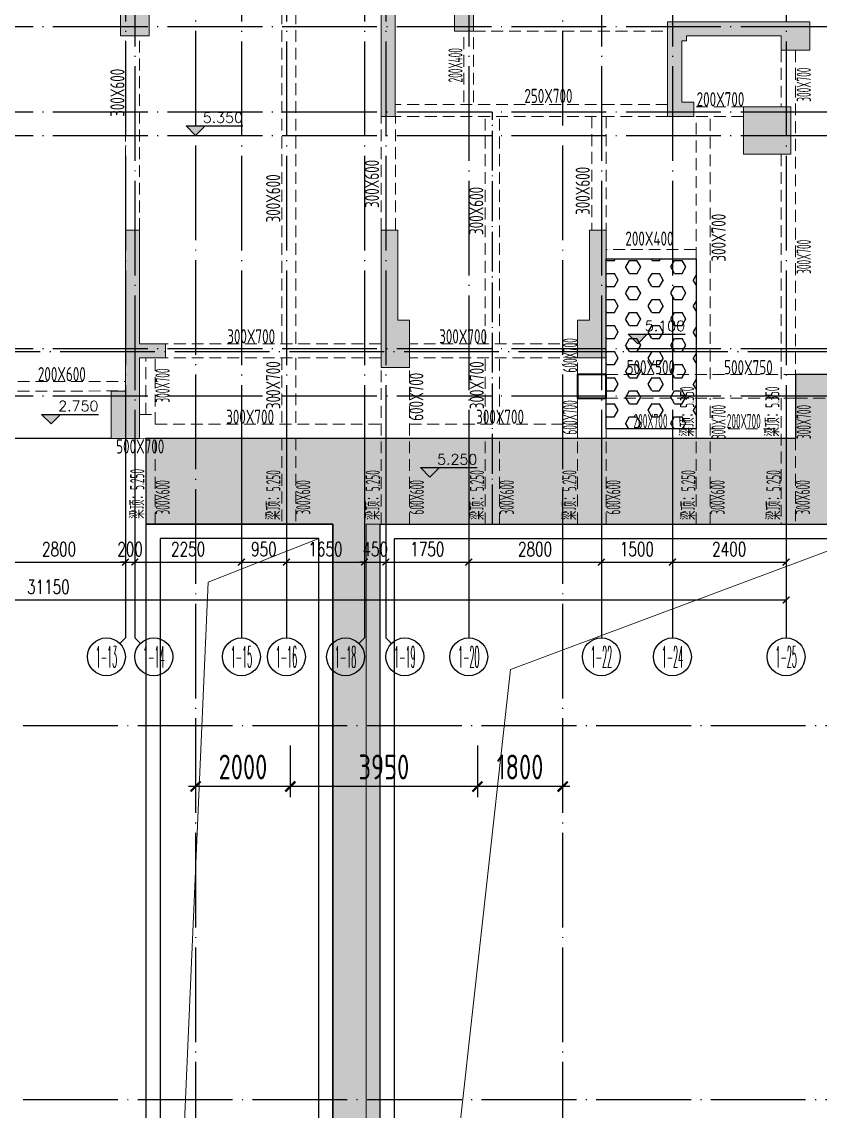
# Model space of a CAD drawing. Header units: millimetres. Extents: x 1089227 to 13101469, y 618865 to 10240562.
# Drawn here: x 2351504 to 2368361, y 4905862 to 4928875 of the extents above; entities that cross this region are included whole.
import ezdxf
from ezdxf.enums import TextEntityAlignment as Align

# ---------------------------------------------------------------- set-up
doc = ezdxf.new("R2010")
doc.units = ezdxf.units.MM
doc.header["$LTSCALE"] = 1000
doc.header["$PDMODE"] = 3
doc.header["$PDSIZE"] = 200
for name, pattern in [('DOTE', [2.42, 2, -0.2, 0.02, -0.2]), ('GB_DASHDOT3', [1.0675, 0.84, -0.105, 0.0175, -0.105]), ('HIDDEN', [0.375, 0.25, -0.125])]:
    doc.linetypes.add(name, pattern=pattern)
doc.layers.get('0').update_dxf_attribs({"linetype": 'CONTINUOUS'})
doc.layers.get('Defpoints').update_dxf_attribs({"linetype": 'CONTINUOUS'})
for name, color, linetype in [('.', 3, 'CONTINUOUS'), ('AXIS', 3, 'CONTINUOUS'), ('AXIS_TEXT', 7, 'CONTINUOUS'), ('BG', 11, 'CONTINUOUS'), ('BG-H', 8, 'CONTINUOUS'), ('BG-T', 3, 'CONTINUOUS'), ('C-H', 8, 'CONTINUOUS'), ('DIM', 3, 'CONTINUOUS'), ('DOTE', 1, 'DOTE'), ('S-BEAM-TEXT-DD', 7, 'CONTINUOUS'), ('S-GRID-DE', 11, 'GB_DASHDOT3'), ('WALL-POOL', 31, 'CONTINUOUS'), ('降板范围', 7, 'CONTINUOUS')]:
    doc.layers.add(name, color=color, linetype=linetype)
for name, color, linetype, lineweight in [('S-BEAM-DASH', 4, 'HIDDEN', 0), ('S-COLU', 30, 'CONTINUOUS', 0), ('S-HOLE', 11, 'CONTINUOUS', 0), ('S-WALL', 31, 'CONTINUOUS', 0)]:
    doc.layers.add(name, color=color, linetype=linetype, lineweight=lineweight)
doc.styles.add('_TCH_AXIS', font='COMPLEX', dxfattribs={"bigfont": 'AllInOneBig.shx'})
doc.styles.add('_TCH_DIM_T3', font='SIMPLEX', dxfattribs={"width": 0.705882, "bigfont": 'AllInOneBig.shx'})
doc.styles.add('COMPLEX', font='COMPLEX', dxfattribs={"bigfont": 'AllInOneBig.shx'})
doc.styles.add('RMD', font='romand.shx')
doc.styles.add('TSSD_Dimension', font='tssdeng.shx', dxfattribs={"width": 0.75, "bigfont": 'Hztxt.shx'})
doc.styles.add('TSSD_Rein', font='tssdeng.shx', dxfattribs={"width": 0.7, "bigfont": 'hztxt.shx'})
doc.dimstyles.new('_TCH_ARCH&&100', dxfattribs={"dimtxt": 297.5, "dimasz": 100, "dimexe": 250, "dimexo": 300, "dimgap": 126.25, "dimtad": 1, "dimdec": 0, "dimzin": 0, "dimdsep": 46, "dimtxsty": '_TCH_DIM_T3', "dimblk": 'ARCHTICK', "dimcen": 0.09, "dimclrt": 7, "dimazin": 2, "dimtfac": 1, "dimtdec": 0, "dimtix": 1, "dimtmove": 2, "dimatfit": 3, "dimfxl": 0, "dimtolj": 1, "dimtzin": 0, "dimarcsym": 0})
doc.dimstyles.new('TSSD_150_150', dxfattribs={"dimtxt": 525, "dimasz": 150, "dimexe": 225, "dimexo": 375, "dimgap": 150, "dimtad": 1, "dimdec": 0, "dimzin": 0, "dimdsep": 46, "dimtxsty": 'TSSD_Dimension', "dimblk": 'ARCHTICK', "dimblk1": 'ARCHTICK', "dimblk2": 'ARCHTICK', "dimcen": 0, "dimdle": 150, "dimclrt": 7, "dimadec": 0, "dimazin": 0, "dimtfac": 1, "dimtdec": 0, "dimtix": 1, "dimtmove": 2, "dimatfit": 3, "dimfxl": 0, "dimtolj": 1, "dimtzin": 0, "dimarcsym": 0})

# ---------------------------------------------------------------- blocks, each defined once
blk = doc.blocks.new('_AXISO')
blk.add_circle((0, 0), 0.5)
at = {"layer": 'AXIS_TEXT', "style": 'COMPLEX', "width": 1.041667}
blk.add_attdef('A', text='', height=0.56, dxfattribs=at).set_placement((-0.25, -0.28), (0.25, -0.28), align=Align.FIT)
blk = doc.blocks.new('_ArchTick')
at = {"color": 0, "linetype": 'ByBlock', "const_width": 0.3}
blk.add_lwpolyline([(-0.71, -0.71), (0.71, 0.71)], dxfattribs=at)
blk = doc.blocks.new('*D339')
at = {"layer": 'AXIS', "color": 0, "lineweight": -2, "transparency": 16777216}
for p, q in [((-39933, 94450), (-39933, 91200)), ((-8783, 94450), (-8783, 91200)), ((-39933, 91450), (-8783, 91450))]:
    blk.add_line(p, q, dxfattribs=at)
at = {"layer": 'Defpoints', "color": 0, "transparency": 16777216}
for p in [(-39933, 94750), (-8783, 94750), (-8783, 91450)]:
    blk.add_point(p, dxfattribs=at)
at = {"layer": 'AXIS', "color": 0, "lineweight": -2, "transparency": 16777216, "xscale": 100, "yscale": 100, "zscale": 100, "rotation": 180}
blk.add_blockref('_ArchTick', (-39933, 91450), dxfattribs=at)
at = {"layer": 'AXIS', "color": 0, "lineweight": -2, "transparency": 16777216, "xscale": 100, "yscale": 100, "zscale": 100}
blk.add_blockref('_ArchTick', (-8783, 91450), dxfattribs=at)
at = {"layer": 'AXIS', "color": 7, "transparency": 16777216, "insert": (-24358, 91725), "char_height": 297.5, "attachment_point": 5, "style": '_TCH_DIM_T3'}
blk.add_mtext('\\A1;31150', dxfattribs=at)
blk = doc.blocks.new('*D346')
at = {"layer": 'AXIS', "color": 0, "lineweight": -2, "transparency": 16777216}
for p, q in [((-25533, 94450), (-25533, 92000)), ((-22733, 94450), (-22733, 92000)), ((-25533, 92250), (-22733, 92250))]:
    blk.add_line(p, q, dxfattribs=at)
at = {"layer": 'Defpoints', "color": 0, "transparency": 16777216}
for p in [(-25533, 94750), (-22733, 94750), (-22733, 92250)]:
    blk.add_point(p, dxfattribs=at)
at = {"layer": 'AXIS', "color": 0, "lineweight": -2, "transparency": 16777216, "xscale": 100, "yscale": 100, "zscale": 100, "rotation": 180}
blk.add_blockref('_ArchTick', (-25533, 92250), dxfattribs=at)
at = {"layer": 'AXIS', "color": 0, "lineweight": -2, "transparency": 16777216, "xscale": 100, "yscale": 100, "zscale": 100}
blk.add_blockref('_ArchTick', (-22733, 92250), dxfattribs=at)
at = {"layer": 'AXIS', "color": 7, "transparency": 16777216, "insert": (-24133, 92525), "char_height": 297.5, "attachment_point": 5, "style": '_TCH_DIM_T3'}
blk.add_mtext('\\A1;2800', dxfattribs=at)
blk = doc.blocks.new('*D347')
at = {"layer": 'AXIS', "color": 0, "lineweight": -2, "transparency": 16777216}
for p, q in [((-22733, 94450), (-22733, 92000)), ((-22533, 94450), (-22533, 92000)), ((-22733, 92250), (-22833, 92250)), ((-22733, 92250), (-22533, 92250)), ((-22533, 92250), (-22433, 92250))]:
    blk.add_line(p, q, dxfattribs=at)
at = {"layer": 'Defpoints', "color": 0, "transparency": 16777216}
for p in [(-22733, 94750), (-22533, 94750), (-22533, 92250)]:
    blk.add_point(p, dxfattribs=at)
at = {"layer": 'AXIS', "color": 0, "lineweight": -2, "transparency": 16777216, "xscale": 100, "yscale": 100, "zscale": 100}
blk.add_blockref('_ArchTick', (-22733, 92250), dxfattribs=at)
at = {"layer": 'AXIS', "color": 0, "lineweight": -2, "transparency": 16777216, "xscale": 100, "yscale": 100, "zscale": 100, "rotation": 180}
blk.add_blockref('_ArchTick', (-22533, 92250), dxfattribs=at)
at = {"layer": 'AXIS', "color": 7, "transparency": 16777216, "insert": (-22633, 92525), "char_height": 297.5, "attachment_point": 5, "style": '_TCH_DIM_T3'}
blk.add_mtext('\\A1;200', dxfattribs=at)
blk = doc.blocks.new('*D348')
at = {"layer": 'AXIS', "color": 0, "lineweight": -2, "transparency": 16777216}
for p, q in [((-22533, 94450), (-22533, 92000)), ((-20283, 94450), (-20283, 92000)), ((-22533, 92250), (-20283, 92250))]:
    blk.add_line(p, q, dxfattribs=at)
at = {"layer": 'Defpoints', "color": 0, "transparency": 16777216}
for p in [(-22533, 94750), (-20283, 94750), (-20283, 92250)]:
    blk.add_point(p, dxfattribs=at)
at = {"layer": 'AXIS', "color": 0, "lineweight": -2, "transparency": 16777216, "xscale": 100, "yscale": 100, "zscale": 100, "rotation": 180}
blk.add_blockref('_ArchTick', (-22533, 92250), dxfattribs=at)
at = {"layer": 'AXIS', "color": 0, "lineweight": -2, "transparency": 16777216, "xscale": 100, "yscale": 100, "zscale": 100}
blk.add_blockref('_ArchTick', (-20283, 92250), dxfattribs=at)
at = {"layer": 'AXIS', "color": 7, "transparency": 16777216, "insert": (-21408, 92525), "char_height": 297.5, "attachment_point": 5, "style": '_TCH_DIM_T3'}
blk.add_mtext('\\A1;2250', dxfattribs=at)
blk = doc.blocks.new('*D349')
at = {"layer": 'AXIS', "color": 0, "lineweight": -2, "transparency": 16777216}
for p, q in [((-20283, 94450), (-20283, 92000)), ((-19333, 94450), (-19333, 92000)), ((-20283, 92250), (-19333, 92250))]:
    blk.add_line(p, q, dxfattribs=at)
at = {"layer": 'Defpoints', "color": 0, "transparency": 16777216}
for p in [(-20283, 94750), (-19333, 94750), (-19333, 92250)]:
    blk.add_point(p, dxfattribs=at)
at = {"layer": 'AXIS', "color": 0, "lineweight": -2, "transparency": 16777216, "xscale": 100, "yscale": 100, "zscale": 100, "rotation": 180}
blk.add_blockref('_ArchTick', (-20283, 92250), dxfattribs=at)
at = {"layer": 'AXIS', "color": 0, "lineweight": -2, "transparency": 16777216, "xscale": 100, "yscale": 100, "zscale": 100}
blk.add_blockref('_ArchTick', (-19333, 92250), dxfattribs=at)
at = {"layer": 'AXIS', "color": 7, "transparency": 16777216, "insert": (-19808, 92525), "char_height": 297.5, "attachment_point": 5, "style": '_TCH_DIM_T3'}
blk.add_mtext('\\A1;950', dxfattribs=at)
blk = doc.blocks.new('*D350')
at = {"layer": 'AXIS', "color": 0, "lineweight": -2, "transparency": 16777216}
for p, q in [((-19333, 94450), (-19333, 92000)), ((-17683, 94450), (-17683, 92000)), ((-19333, 92250), (-17683, 92250))]:
    blk.add_line(p, q, dxfattribs=at)
at = {"layer": 'Defpoints', "color": 0, "transparency": 16777216}
for p in [(-19333, 94750), (-17683, 94750), (-17683, 92250)]:
    blk.add_point(p, dxfattribs=at)
at = {"layer": 'AXIS', "color": 0, "lineweight": -2, "transparency": 16777216, "xscale": 100, "yscale": 100, "zscale": 100, "rotation": 180}
blk.add_blockref('_ArchTick', (-19333, 92250), dxfattribs=at)
at = {"layer": 'AXIS', "color": 0, "lineweight": -2, "transparency": 16777216, "xscale": 100, "yscale": 100, "zscale": 100}
blk.add_blockref('_ArchTick', (-17683, 92250), dxfattribs=at)
at = {"layer": 'AXIS', "color": 7, "transparency": 16777216, "insert": (-18508, 92525), "char_height": 297.5, "attachment_point": 5, "style": '_TCH_DIM_T3'}
blk.add_mtext('\\A1;1650', dxfattribs=at)
blk = doc.blocks.new('*D351')
at = {"layer": 'AXIS', "color": 0, "lineweight": -2, "transparency": 16777216}
for p, q in [((-17683, 94450), (-17683, 92000)), ((-17233, 94450), (-17233, 92000)), ((-17683, 92250), (-17783, 92250)), ((-17683, 92250), (-17233, 92250)), ((-17233, 92250), (-17133, 92250))]:
    blk.add_line(p, q, dxfattribs=at)
at = {"layer": 'Defpoints', "color": 0, "transparency": 16777216}
for p in [(-17683, 94750), (-17233, 94750), (-17233, 92250)]:
    blk.add_point(p, dxfattribs=at)
at = {"layer": 'AXIS', "color": 0, "lineweight": -2, "transparency": 16777216, "xscale": 100, "yscale": 100, "zscale": 100}
blk.add_blockref('_ArchTick', (-17683, 92250), dxfattribs=at)
at = {"layer": 'AXIS', "color": 0, "lineweight": -2, "transparency": 16777216, "xscale": 100, "yscale": 100, "zscale": 100, "rotation": 180}
blk.add_blockref('_ArchTick', (-17233, 92250), dxfattribs=at)
at = {"layer": 'AXIS', "color": 7, "transparency": 16777216, "insert": (-17458, 92525), "char_height": 297.5, "attachment_point": 5, "style": '_TCH_DIM_T3'}
blk.add_mtext('\\A1;450', dxfattribs=at)
blk = doc.blocks.new('*D352')
at = {"layer": 'AXIS', "color": 0, "lineweight": -2, "transparency": 16777216}
for p, q in [((-17233, 94450), (-17233, 92000)), ((-15483, 94450), (-15483, 92000)), ((-17233, 92250), (-15483, 92250))]:
    blk.add_line(p, q, dxfattribs=at)
at = {"layer": 'Defpoints', "color": 0, "transparency": 16777216}
for p in [(-17233, 94750), (-15483, 94750), (-15483, 92250)]:
    blk.add_point(p, dxfattribs=at)
at = {"layer": 'AXIS', "color": 0, "lineweight": -2, "transparency": 16777216, "xscale": 100, "yscale": 100, "zscale": 100, "rotation": 180}
blk.add_blockref('_ArchTick', (-17233, 92250), dxfattribs=at)
at = {"layer": 'AXIS', "color": 0, "lineweight": -2, "transparency": 16777216, "xscale": 100, "yscale": 100, "zscale": 100}
blk.add_blockref('_ArchTick', (-15483, 92250), dxfattribs=at)
at = {"layer": 'AXIS', "color": 7, "transparency": 16777216, "insert": (-16358, 92525), "char_height": 297.5, "attachment_point": 5, "style": '_TCH_DIM_T3'}
blk.add_mtext('\\A1;1750', dxfattribs=at)
blk = doc.blocks.new('*D353')
at = {"layer": 'AXIS', "color": 0, "lineweight": -2, "transparency": 16777216}
for p, q in [((-15483, 94450), (-15483, 92000)), ((-12683, 94450), (-12683, 92000)), ((-15483, 92250), (-12683, 92250))]:
    blk.add_line(p, q, dxfattribs=at)
at = {"layer": 'Defpoints', "color": 0, "transparency": 16777216}
for p in [(-15483, 94750), (-12683, 94750), (-12683, 92250)]:
    blk.add_point(p, dxfattribs=at)
at = {"layer": 'AXIS', "color": 0, "lineweight": -2, "transparency": 16777216, "xscale": 100, "yscale": 100, "zscale": 100, "rotation": 180}
blk.add_blockref('_ArchTick', (-15483, 92250), dxfattribs=at)
at = {"layer": 'AXIS', "color": 0, "lineweight": -2, "transparency": 16777216, "xscale": 100, "yscale": 100, "zscale": 100}
blk.add_blockref('_ArchTick', (-12683, 92250), dxfattribs=at)
at = {"layer": 'AXIS', "color": 7, "transparency": 16777216, "insert": (-14083, 92525), "char_height": 297.5, "attachment_point": 5, "style": '_TCH_DIM_T3'}
blk.add_mtext('\\A1;2800', dxfattribs=at)
blk = doc.blocks.new('*D354')
at = {"layer": 'AXIS', "color": 0, "lineweight": -2, "transparency": 16777216}
for p, q in [((-12683, 94450), (-12683, 92000)), ((-11183, 94450), (-11183, 92000)), ((-12683, 92250), (-11183, 92250))]:
    blk.add_line(p, q, dxfattribs=at)
at = {"layer": 'Defpoints', "color": 0, "transparency": 16777216}
for p in [(-12683, 94750), (-11183, 94750), (-11183, 92250)]:
    blk.add_point(p, dxfattribs=at)
at = {"layer": 'AXIS', "color": 0, "lineweight": -2, "transparency": 16777216, "xscale": 100, "yscale": 100, "zscale": 100, "rotation": 180}
blk.add_blockref('_ArchTick', (-12683, 92250), dxfattribs=at)
at = {"layer": 'AXIS', "color": 0, "lineweight": -2, "transparency": 16777216, "xscale": 100, "yscale": 100, "zscale": 100}
blk.add_blockref('_ArchTick', (-11183, 92250), dxfattribs=at)
at = {"layer": 'AXIS', "color": 7, "transparency": 16777216, "insert": (-11933, 92525), "char_height": 297.5, "attachment_point": 5, "style": '_TCH_DIM_T3'}
blk.add_mtext('\\A1;1500', dxfattribs=at)
blk = doc.blocks.new('*D355')
at = {"layer": 'AXIS', "color": 0, "lineweight": -2, "transparency": 16777216}
for p, q in [((-11183, 94450), (-11183, 92000)), ((-8783, 94450), (-8783, 92000)), ((-11183, 92250), (-8783, 92250))]:
    blk.add_line(p, q, dxfattribs=at)
at = {"layer": 'Defpoints', "color": 0, "transparency": 16777216}
for p in [(-11183, 94750), (-8783, 94750), (-8783, 92250)]:
    blk.add_point(p, dxfattribs=at)
at = {"layer": 'AXIS', "color": 0, "lineweight": -2, "transparency": 16777216, "xscale": 100, "yscale": 100, "zscale": 100, "rotation": 180}
blk.add_blockref('_ArchTick', (-11183, 92250), dxfattribs=at)
at = {"layer": 'AXIS', "color": 0, "lineweight": -2, "transparency": 16777216, "xscale": 100, "yscale": 100, "zscale": 100}
blk.add_blockref('_ArchTick', (-8783, 92250), dxfattribs=at)
at = {"layer": 'AXIS', "color": 7, "transparency": 16777216, "insert": (-9983, 92525), "char_height": 297.5, "attachment_point": 5, "style": '_TCH_DIM_T3'}
blk.add_mtext('\\A1;2400', dxfattribs=at)
blk = doc.blocks.new('裙房轴网260428')
at = {"layer": 'DOTE', "color": 16, "linetype": 'DOTE'}
for p, q in [((-21250, 137349.7), (-21250, 29473.4)), ((-13500, 137349.7), (-13500, 33397.2)), ((-72509.1, 96700), (-1866, 96700)), ((-56350, 88800), (-1866, 88800)), ((-56350, 80900), (-1866, 80900))]:
    blk.add_line(p, q, dxfattribs=at)
blk = doc.blocks.new('*D648')
at = {"layer": 'Defpoints', "color": 0, "transparency": 16777216}
for p in [(2355174, 4913964), (2357174, 4913964), (2355174, 4912721)]:
    blk.add_point(p, dxfattribs=at)
at = {"layer": 'DIM', "color": 0, "lineweight": -2, "transparency": 16777216}
for p, q in [((2355174, 4913589), (2355174, 4912496)), ((2357174, 4913589), (2357174, 4912496)), ((2357324, 4912721), (2355024, 4912721))]:
    blk.add_line(p, q, dxfattribs=at)
at = {"layer": 'DIM', "color": 0, "lineweight": -2, "transparency": 16777216, "xscale": 150, "yscale": 150, "zscale": 150, "rotation": 180}
blk.add_blockref('_ArchTick', (2355174, 4912721), dxfattribs=at)
at = {"layer": 'DIM', "color": 0, "lineweight": -2, "transparency": 16777216, "xscale": 150, "yscale": 150, "zscale": 150}
blk.add_blockref('_ArchTick', (2357174, 4912721), dxfattribs=at)
at = {"layer": 'DIM', "color": 7, "transparency": 16777216, "insert": (2356174, 4913133), "char_height": 525, "attachment_point": 5, "style": 'TSSD_Dimension'}
blk.add_mtext('\\A1;2000', dxfattribs=at)
blk = doc.blocks.new('*D649')
at = {"layer": 'Defpoints', "color": 0, "transparency": 16777216}
for p in [(2357174, 4913964), (2361124, 4913964), (2357174, 4912721)]:
    blk.add_point(p, dxfattribs=at)
at = {"layer": 'DIM', "color": 0, "lineweight": -2, "transparency": 16777216}
for p, q in [((2357174, 4913589), (2357174, 4912496)), ((2361124, 4913589), (2361124, 4912496)), ((2361274, 4912721), (2357024, 4912721))]:
    blk.add_line(p, q, dxfattribs=at)
at = {"layer": 'DIM', "color": 0, "lineweight": -2, "transparency": 16777216, "xscale": 150, "yscale": 150, "zscale": 150, "rotation": 180}
blk.add_blockref('_ArchTick', (2357174, 4912721), dxfattribs=at)
at = {"layer": 'DIM', "color": 0, "lineweight": -2, "transparency": 16777216, "xscale": 150, "yscale": 150, "zscale": 150}
blk.add_blockref('_ArchTick', (2361124, 4912721), dxfattribs=at)
at = {"layer": 'DIM', "color": 7, "transparency": 16777216, "insert": (2359149, 4913133), "char_height": 525, "attachment_point": 5, "style": 'TSSD_Dimension'}
blk.add_mtext('\\A1;3950', dxfattribs=at)
blk = doc.blocks.new('*D650')
at = {"layer": 'Defpoints', "color": 0, "transparency": 16777216}
for p in [(2361124, 4913964), (2362924, 4913964), (2361124, 4912721)]:
    blk.add_point(p, dxfattribs=at)
at = {"layer": 'DIM', "color": 0, "lineweight": -2, "transparency": 16777216}
for p, q in [((2361124, 4913589), (2361124, 4912496)), ((2362924, 4913589), (2362924, 4912496)), ((2363074, 4912721), (2360974, 4912721))]:
    blk.add_line(p, q, dxfattribs=at)
at = {"layer": 'DIM', "color": 0, "lineweight": -2, "transparency": 16777216, "xscale": 150, "yscale": 150, "zscale": 150, "rotation": 180}
blk.add_blockref('_ArchTick', (2361124, 4912721), dxfattribs=at)
at = {"layer": 'DIM', "color": 0, "lineweight": -2, "transparency": 16777216, "xscale": 150, "yscale": 150, "zscale": 150}
blk.add_blockref('_ArchTick', (2362924, 4912721), dxfattribs=at)
at = {"layer": 'DIM', "color": 7, "transparency": 16777216, "insert": (2362024, 4913133), "char_height": 525, "attachment_point": 5, "style": 'TSSD_Dimension'}
blk.add_mtext('\\A1;1800', dxfattribs=at)
blk = doc.blocks.new('QZ-TL-0808')
at = {"layer": 'C-H'}
for points in [[(17700, 8300), (17450, 8300), (17450, 10300), (17100, 10300), (17100, 7600), (17700, 7600)], [(22600, 8700), (24550, 8700), (24550, 7700), (24150, 7700), (24150, 8400), (22900, 8400), (22900, 5900), (22600, 5900)], [(29200, 6200), (29200, 5900), (28650, 5900), (28650, 7900), (31650, 7900), (31650, 7300), (31050, 7300), (31050, 7600), (29050, 7600), (29050, 7500), (28950, 7500), (28950, 6200)], [(30250, 6100), (31250, 6100), (31250, 5100), (30250, 5100)], [(17200, 3500), (17500, 3498), (17500, 1100), (18050, 1100), (18050, 800), (17500, 800), (17500, -900), (16900, -900), (16900, 100), (17200, 100)], [(22600, 3500), (22950, 3500), (22950, 1600), (23200, 1600), (23200, 600), (22600, 599)], [(26750, 800), (26750, 1600), (27000, 1600), (27000, 3500), (27350, 3500), (27350, 800)]]:
    blk.add_hatch(color=256, dxfattribs=at).paths.add_polyline_path(points)
at = {"layer": 'S-WALL'}
for points in [[(17100, 10300), (17450, 10300), (17450, 8300), (17700, 8300), (17700, 7600), (17100, 7600), (17100, 10300)], [(22600, 8700), (24550, 8700), (24550, 7700), (24150, 7700), (24150, 8400), (22900, 8400), (22900, 5900), (22600, 5900), (22600, 8700)], [(29200, 6200), (29200, 5900), (28650, 5900), (28650, 7900), (31650, 7900), (31650, 7300), (31050, 7300), (31050, 7600), (29050, 7600), (29050, 7500), (28950, 7500), (28950, 6200), (29200, 6200)], [(17200, 3500), (17500, 3498), (17500, 1100), (18050, 1100), (18050, 800), (17500, 800), (17500, -900), (16900, -900), (16900, 100), (17200, 100), (17200, 3500)], [(22600, 3500), (22950, 3500), (22950, 1600), (23200, 1600), (23200, 600), (22600, 599), (22600, 3500)], [(26750, 800), (26750, 1600), (27000, 1600), (27000, 3500), (27350, 3500), (27350, 800), (26750, 800), (26750, 1600)]]:
    blk.add_lwpolyline(points, dxfattribs=at)
blk.add_lwpolyline([(30250, 6100), (31250, 6100), (31250, 5100), (30250, 5100)], close=True, dxfattribs=at)
blk = doc.blocks.new('1F柱网-0808')
at = {"layer": 'S-COLU', "lineweight": 35}
blk.add_lwpolyline([(172231, 148905), (171630, 148904), (171630, 148404), (172231, 148405)], close=True, dxfattribs=at)
blk.add_blockref('QZ-TL-0808', (144880, 148457))
blk = doc.blocks.new('2FJGBZ')
at = {"layer": '.'}
h = blk.add_hatch(dxfattribs=at)
h.set_pattern_fill('HEX', color=256, scale=50, style=0)
h.set_pattern_definition([(0, (-7272583.12, -5076572.44), (0, 274.963), [158.75, -317.5]), (120, (-7272583.12, -5076572.44), (-238.124943, -137.4815), [158.75, -317.5]), (60, (-7272424.37, -5076572.44), (-238.124943, 137.4815), [158.75, -317.5])])
h.paths.add_polyline_path([(172232, 151348), (174130, 151348), (174130, 147757), (172232, 147757)])
h = blk.add_hatch(dxfattribs=at)
h.set_pattern_fill('CROSS', color=256, scale=50, style=0)
h.set_pattern_definition([(0, (-7272583.12, -5076572.44), (317.5, 317.5), [158.75, -476.25]), (90, (-7272503.75, -5076651.8), (-317.5, 317.5), [158.75, -476.25])])
h.paths.add_polyline_path([(162513, 147557), (162513, 145743), (166463, 145743), (166463, 120293), (165663, 120293), (165663, 111793), (166463, 111793), (166463, 110560), (165163, 108160), (165163, 103543), (166163, 103543), (166163, 107907), (167963, 111230), (167963, 120293), (167463, 120293), (167463, 145743), (177913, 145743), (177913, 148405), (178164, 148405), (178164, 148905), (177464, 148905), (177218, 148904), (176230, 148904), (176230, 147557)])
at = {"layer": 'S-BEAM-DASH'}
for p, q in [((165381, 156557), (165381, 149557)), ((165681, 156557), (165681, 149557)), ((162080, 151955), (162080, 156057)), ((162380, 151955), (162380, 156057)), ((169230, 154657), (169230, 156157)), ((169430, 154657), (169430, 156157)), ((169431, 156157), (173531, 156157)), ((175930, 155757), (175930, 154557)), ((175930, 155757), (175930, 154557)), ((176230, 155757), (176230, 148804)), ((173531, 154607), (167782, 154607)), ((175131, 154557), (174080, 154557)), ((167481, 151957), (167481, 154357)), ((167781, 151957), (167781, 154357)), ((173531, 154357), (167782, 154357)), ((169680, 149557), (169680, 154357)), ((169980, 149557), (169980, 154357)), ((171931, 154357), (171931, 151957)), ((172231, 154357), (172231, 151957)), ((175131, 154357), (174031, 154357)), ((174130, 151348), (174130, 154357)), ((174430, 148804), (174430, 154357)), ((175930, 153558), (175930, 148804)), ((174130, 151548), (172232, 151548)), ((167481, 149557), (162930, 149557)), ((171630, 149557), (168080, 149556)), ((162513, 148058), (162513, 149257)), ((162713, 147858), (162713, 149257)), ((167481, 149257), (162930, 149257)), ((165381, 149257), (165381, 147857)), ((165681, 149257), (165681, 147857)), ((171630, 149257), (168080, 149256)), ((169680, 147856), (169680, 149257)), ((169980, 147856), (169980, 149257)), ((171630, 148904), (171630, 149258)), ((172230, 148904), (172230, 149258)), ((167480, 145743), (167480, 149057)), ((168080, 145743), (168080, 149059)), ((172230, 148904), (177464, 148904)), ((159432, 148757), (162080, 148758)), ((159431, 148556), (162080, 148558)), ((172231, 148404), (176230, 148404)), ((174430, 145743), (174430, 148404)), ((175930, 148404), (175930, 145743)), ((176230, 148404), (177463, 148404)), ((162381, 148058), (162713, 148058)), ((162713, 147858), (167481, 147857)), ((168081, 147857), (171630, 147856)), ((174430, 147757), (175930, 147757)), ((176230, 147757), (176230, 147757)), ((162713, 145743), (162713, 147558)), ((165381, 147557), (165381, 145743)), ((165681, 147557), (165681, 145743)), ((169680, 145743), (169680, 147557)), ((169980, 145743), (169980, 147557)), ((171630, 145743), (171630, 147557)), ((172230, 145743), (172230, 147556)), ((174130, 145743), (174130, 147557)), ((176230, 147557), (176230, 145743))]:
    blk.add_line(p, q, dxfattribs=at)
at = {"layer": 'S-BEAM-DASH', "linetype": 'Continuous'}
for p, q in [((174130, 151348), (172232, 151348)), ((174130, 147557), (174130, 151348)), ((176230, 148904), (177463, 148904)), ((176230, 148804), (176230, 147557)), ((171630, 147557), (171630, 148404)), ((172230, 147556), (172230, 148404)), ((172230, 147757), (174130, 147757)), ((162380, 147558), (167480, 147557)), ((162513, 145743), (162513, 147558)), ((167480, 147557), (168080, 147557)), ((168080, 147557), (172230, 147556)), ((172230, 147557), (176230, 147557)), ((167163, 145743), (167463, 145743))]:
    blk.add_line(p, q, dxfattribs=at)
blk.add_lwpolyline([(167163, 145743), (167163, 110383), (165863, 107983), (165863, 103543)], dxfattribs=at)
at = {"layer": 'S-GRID-DE'}
blk.add_line((169830, 145743), (169830, 154457), dxfattribs=at)
at = {"layer": 'S-HOLE'}
for points in [[(162813, 121393), (163831, 144516), (166163, 145443)], [(167763, 120593), (170213, 142676), (177613, 145443)]]:
    blk.add_lwpolyline(points, dxfattribs=at)
at = {"layer": 'WALL-POOL'}
for points in [[(166463, 120293), (166463, 145743), (162513, 145743), (162513, 121393, 0.414214), (163313, 120593), (163763, 120593), (163763, 120293), (166463, 120293)], [(167463, 145743), (177913, 145743), (177913, 120729, -0.14225), (176413, 120293), (167463, 120293), (167463, 145743)]]:
    blk.add_lwpolyline(points, format="xyb", dxfattribs=at)
for points in [[(166163, 120593), (166163, 145443), (162813, 145443), (162813, 121393, 0.414214), (163313, 120893), (164063, 120893), (164063, 120593)], [(167763, 145443), (177613, 145443), (177613, 120900, -0.125781), (176413, 120593), (167763, 120593)]]:
    blk.add_lwpolyline(points, format="xyb", close=True, dxfattribs=at)
at = {"layer": '降板范围'}
blk.add_line((159732, 147558), (161780, 147558), dxfattribs=at)
blk.add_lwpolyline([(172232, 151348), (174130, 151348), (174130, 147757), (172232, 147757)], close=True, dxfattribs=at)
for points in [[(162513, 147557), (162513, 145743), (166463, 145743), (166463, 120293)], [(167463, 120293), (167463, 145743), (177913, 145743), (177913, 148405), (178164, 148405), (178164, 148905), (177464, 148905), (177218, 148904), (176230, 148904), (176230, 147557), (162513, 147557)]]:
    blk.add_lwpolyline(points, dxfattribs=at)
blk.add_blockref('1F柱网-0808', (0, 0))
blk = doc.blocks.new('ljm2')
at = {"layer": 'BG'}
for points in [[(33634, 76754), (33434, 76554), (33234, 76754), (34434, 76754)], [(42968, 72354), (42768, 72154), (42568, 72354), (43768, 72354)], [(30582, 70661), (30382, 70461), (30182, 70661), (31382, 70661)], [(38582, 69536), (38382, 69336), (38182, 69536), (39382, 69536)]]:
    blk.add_lwpolyline(points, dxfattribs=at)
at = {"layer": 'BG-H'}
for points in [[(33634, 76754), (33434, 76554), (33234, 76754)], [(42968, 72354), (42768, 72154), (42568, 72354)], [(30582, 70661), (30382, 70461), (30182, 70661)], [(38582, 69536), (38382, 69336), (38182, 69536)]]:
    blk.add_solid(points, dxfattribs=at)
at = {"layer": 'BG-T', "style": 'RMD'}
blk.add_text('2.750', height=220, dxfattribs=at).set_placement((31382, 70661), align=Align.BOTTOM_RIGHT)
at = {"layer": 'S-BEAM-TEXT-DD', "style": 'TSSD_Rein'}
for s, width, p in [('200X400', 0.5, (39070, 77673)), ('300X600', 0.7, (31933, 76946)), ('300X700', 0.5, (46426, 77265)), ('300X600', 0.7, (37309, 75022)), ('300X600', 0.7, (35222, 74716, -12)), ('300X600', 0.7, (41758, 74875)), ('300X600', 0.7, (39508, 74451)), ('300X700', 0.7, (44626, 73888)), ('300X700', 0.5, (46426, 73628)), ('600X700', 0.5, (41491, 71546)), ('300X700', 0.5, (32888, 70909)), ('300X700', 0.7, (35222, 70772, -12)), ('300X700', 0.7, (39521, 70771, -12)), ('600X700', 0.7, (38243, 70525, -12)), ('600X700', 0.5, (41488, 70234)), ('梁顶：5.350', 0.5, (43961, 70192)), ('梁顶：5.350', 0.5, (45761, 70192)), ('300X700', 0.5, (44626, 70139)), ('300X700', 0.5, (46426, 70139)), ('梁顶：5.250', 0.5, (32352, 68455)), ('梁顶：5.250', 0.5, (35226, 68429)), ('梁顶：5.250', 0.5, (37326, 68429)), ('梁顶：5.250', 0.5, (39526, 68429)), ('梁顶：5.250', 0.5, (41476, 68429)), ('梁顶：5.250', 0.5, (43986, 68429)), ('梁顶：5.250', 0.5, (45786, 68429)), ('300X600', 0.5, (32888, 68545)), ('300X600', 0.5, (35856, 68545)), ('600X600', 0.5, (38255, 68545)), ('300X600', 0.5, (40155, 68545)), ('600X600', 0.5, (42405, 68545)), ('300X600', 0.5, (44605, 68545)), ('300X600', 0.5, (46405, 68545))]:
    blk.add_text(s, height=300, rotation=90, dxfattribs=dict(at, width=width)).set_placement(p)
for s, width, p in [('250X700', 0.7, (40376, 77238)), ('200X700', 0.7, (44013, 77168)), ('200X400', 0.7, (42508, 74225)), ('300X700', 0.7, (34102, 72160)), ('300X700', 0.7, (38576, 72160)), ('500X500', 0.7, (42535, 71507)), ('500X750', 0.7, (44594, 71507)), ('200X600', 0.7, (30104, 71361)), ('300X700', 0.7, (34079, 70461)), ('300X700', 0.7, (39357, 70461)), ('200X700', 0.5, (42679, 70369)), ('200X700', 0.5, (44648, 70369)), ('500X700', 0.7, (31757, 69834))]:
    blk.add_text(s, height=300, dxfattribs=dict(at, width=width)).set_placement(p)
at = {"layer": 'S-BEAM-TEXT-DD', "style": 'RMD'}
for s, p in [('5.350', (34434, 76754)), ('5.100', (43768, 72354)), ('5.250', (39382, 69536))]:
    blk.add_text(s, height=220, dxfattribs=at).set_placement(p, align=Align.BOTTOM_RIGHT)
blk = doc.blocks.new('塔楼轴网260428')
at = {"layer": 'AXIS'}
for p, q in [((-22732.7, 92559.7), (-22732.7, 90649.3)), ((-22532.7, 92559.7), (-22532.7, 90649.3)), ((-20282.7, 92559.7), (-20282.7, 90649.3)), ((-19332.7, 92559.7), (-19332.7, 90649.3)), ((-17682.7, 92559.7), (-17682.7, 90649.3)), ((-17232.7, 92559.7), (-17232.7, 90649.3)), ((-15482.7, 92559.7), (-15482.7, 90649.3)), ((-12682.7, 92559.7), (-12682.7, 90649.3)), ((-11182.7, 92559.7), (-11182.7, 90649.3)), ((-8782.7, 92559.7), (-8782.7, 90649.3)), ((-22849.9, 90532.2), (-22732.7, 90649.3)), ((-22415.5, 90532.2), (-22532.7, 90649.3)), ((-17799.9, 90532.2), (-17682.7, 90649.3)), ((-17115.5, 90532.2), (-17232.7, 90649.3))]:
    blk.add_line(p, q, dxfattribs=at)
at = {"layer": 'DOTE', "color": 14}
for p, q in [((-22732.7, 137129.4), (-22732.7, 92559.7)), ((-20282.7, 137129.4), (-20282.7, 92559.7)), ((-19332.7, 137129.4), (-19332.7, 92559.7)), ((-17682.7, 137129.4), (-17682.7, 92559.7)), ((-17232.7, 137129.4), (-17232.7, 92559.7)), ((-8782.7, 137129.4), (-8782.7, 92559.7)), ((-22532.7, 107564.6), (-22532.7, 92559.7)), ((-15482.7, 107563.5), (-15482.7, 92559.7)), ((-12682.7, 107563.5), (-12682.7, 92559.7)), ((-11182.7, 107563.5), (-11182.7, 92559.7)), ((-41200.7, 103563.5), (-7867.2, 103563.5)), ((-41200.7, 101763.5), (-7867.2, 101763.5)), ((-41200.7, 101263.5), (-7867.2, 101263.5)), ((-41200.7, 96763.5), (-7867.2, 96763.5)), ((-41200.7, 95763.5), (-7867.2, 95763.5))]:
    blk.add_line(p, q, dxfattribs=at)
at = {"layer": 'AXIS'}
ref = blk.add_blockref('_AXISO', (-23132.7, 90249.3), dxfattribs=dict(at, xscale=800, yscale=800, zscale=800))
ref.add_attrib('A', '1-13', dxfattribs={"layer": 'AXIS_TEXT', "height": 452.55, "style": '_TCH_AXIS', "width": 0.3}).set_placement((-23359, 90023), (-22906.4, 90023), align=Align.FIT)
ref = blk.add_blockref('_AXISO', (-22132.7, 90249.3), dxfattribs=dict(at, xscale=800, yscale=800, zscale=800))
ref.add_attrib('A', '1-14', dxfattribs={"layer": 'AXIS_TEXT', "height": 452.55, "style": '_TCH_AXIS', "width": 0.291667}).set_placement((-22359, 90023), (-21906.4, 90023), align=Align.FIT)
ref = blk.add_blockref('_AXISO', (-20282.7, 90249.3), dxfattribs=dict(at, xscale=800, yscale=800, zscale=800))
ref.add_attrib('A', '1-15', dxfattribs={"layer": 'AXIS_TEXT', "height": 452.55, "style": '_TCH_AXIS', "width": 0.3}).set_placement((-20509, 90023), (-20056.4, 90023), align=Align.FIT)
ref = blk.add_blockref('_AXISO', (-19332.7, 90249.3), dxfattribs=dict(at, xscale=800, yscale=800, zscale=800))
ref.add_attrib('A', '1-16', dxfattribs={"layer": 'AXIS_TEXT', "height": 452.55, "style": '_TCH_AXIS', "width": 0.3}).set_placement((-19559, 90023), (-19106.4, 90023), align=Align.FIT)
ref = blk.add_blockref('_AXISO', (-18082.7, 90249.3), dxfattribs=dict(at, xscale=800, yscale=800, zscale=800))
ref.add_attrib('A', '1-18', dxfattribs={"layer": 'AXIS_TEXT', "height": 452.55, "style": '_TCH_AXIS', "width": 0.3}).set_placement((-18309, 90023), (-17856.4, 90023), align=Align.FIT)
ref = blk.add_blockref('_AXISO', (-16832.7, 90249.3), dxfattribs=dict(at, xscale=800, yscale=800, zscale=800))
ref.add_attrib('A', '1-19', dxfattribs={"layer": 'AXIS_TEXT', "height": 452.55, "style": '_TCH_AXIS', "width": 0.3}).set_placement((-17059, 90023), (-16606.4, 90023), align=Align.FIT)
ref = blk.add_blockref('_AXISO', (-15482.7, 90249.3), dxfattribs=dict(at, xscale=800, yscale=800, zscale=800))
ref.add_attrib('A', '1-20', dxfattribs={"layer": 'AXIS_TEXT', "height": 452.55, "style": '_TCH_AXIS', "width": 0.28}).set_placement((-15709, 90023), (-15256.4, 90023), align=Align.FIT)
ref = blk.add_blockref('_AXISO', (-12682.7, 90249.3), dxfattribs=dict(at, xscale=800, yscale=800, zscale=800))
ref.add_attrib('A', '1-22', dxfattribs={"layer": 'AXIS_TEXT', "height": 452.55, "style": '_TCH_AXIS', "width": 0.28}).set_placement((-12909, 90023), (-12456.4, 90023), align=Align.FIT)
ref = blk.add_blockref('_AXISO', (-11182.7, 90249.3), dxfattribs=dict(at, xscale=800, yscale=800, zscale=800))
ref.add_attrib('A', '1-24', dxfattribs={"layer": 'AXIS_TEXT', "height": 452.55, "style": '_TCH_AXIS', "width": 0.272727}).set_placement((-11409, 90023), (-10956.4, 90023), align=Align.FIT)
ref = blk.add_blockref('_AXISO', (-8782.7, 90249.3), dxfattribs=dict(at, xscale=800, yscale=800, zscale=800))
ref.add_attrib('A', '1-25', dxfattribs={"layer": 'AXIS_TEXT', "height": 452.55, "style": '_TCH_AXIS', "width": 0.28}).set_placement((-9009, 90023), (-8556.4, 90023), align=Align.FIT)
for p1, p2, distance, picture, middle in [((-39932.7, 94749.6), (-8782.7, 94749.6), -3300, '*D339', (-24357.7, 91724.6)), ((-25532.7, 94749.6), (-22732.7, 94749.6), -2500, '*D346', (-24132.7, 92524.6)), ((-22732.7, 94749.6), (-22532.7, 94749.6), -2500, '*D347', (-22632.7, 92524.6)), ((-22532.7, 94749.6), (-20282.7, 94749.6), -2500, '*D348', (-21407.7, 92524.6)), ((-20282.7, 94749.6), (-19332.7, 94749.6), -2500, '*D349', (-19807.7, 92524.6)), ((-19332.7, 94749.6), (-17682.7, 94749.6), -2500, '*D350', (-18507.7, 92524.6)), ((-17682.7, 94749.6), (-17232.7, 94749.6), -2500, '*D351', (-17457.7, 92524.6)), ((-17232.7, 94749.6), (-15482.7, 94749.6), -2500, '*D352', (-16357.7, 92524.6)), ((-15482.7, 94749.6), (-12682.7, 94749.6), -2500, '*D353', (-14082.7, 92524.6)), ((-12682.7, 94749.6), (-11182.7, 94749.6), -2500, '*D354', (-11932.7, 92524.6)), ((-11182.7, 94749.6), (-8782.7, 94749.6), -2500, '*D355', (-9982.7, 92524.6))]:
    dim = blk.add_aligned_dim(p1=p1, p2=p2, distance=distance, dimstyle='_TCH_ARCH&&100', dxfattribs=at)
    dim.commit()
    dim.dimension.update_dxf_attribs({"geometry": picture, "text_midpoint": middle})
blk = doc.blocks.new('04地块地下轴网260428')
for name in ['裙房轴网260428', '塔楼轴网260428']:
    blk.add_blockref(name, (0, 0))

msp = doc.modelspace()

# ---------------------------------------------------------------- block references
for name, p in [('2FJGBZ', (2191610.598, 4772518.421)), ('ljm2', (2321740.007, 4849921.046)), ('04地块地下轴网260428', (2376423.723, 4825211.796))]:
    msp.add_blockref(name, p)

# ---------------------------------------------------------------- dimensions: what is measured, and where the dimension line sits
at = {"layer": 'DIM'}
for base, p1, p2, picture, middle in [((2355173.836, 4912720.741), (2357173.723, 4913963.761), (2355173.836, 4913963.76), '*D648', (2356173.779, 4913133.241)), ((2357173.723, 4912720.741), (2361123.806, 4913963.761), (2357173.723, 4913963.761), '*D649', (2359148.764, 4913133.241)), ((2361123.806, 4912720.741), (2362923.723, 4913963.761), (2361123.806, 4913963.761), '*D650', (2362023.764, 4913133.241))]:
    dim = msp.add_linear_dim(base=base, p1=p1, p2=p2, dimstyle='TSSD_150_150', dxfattribs=at)
    dim.commit()
    dim.dimension.update_dxf_attribs({"geometry": picture, "text_midpoint": middle})

doc.saveas('drawing.dxf')
